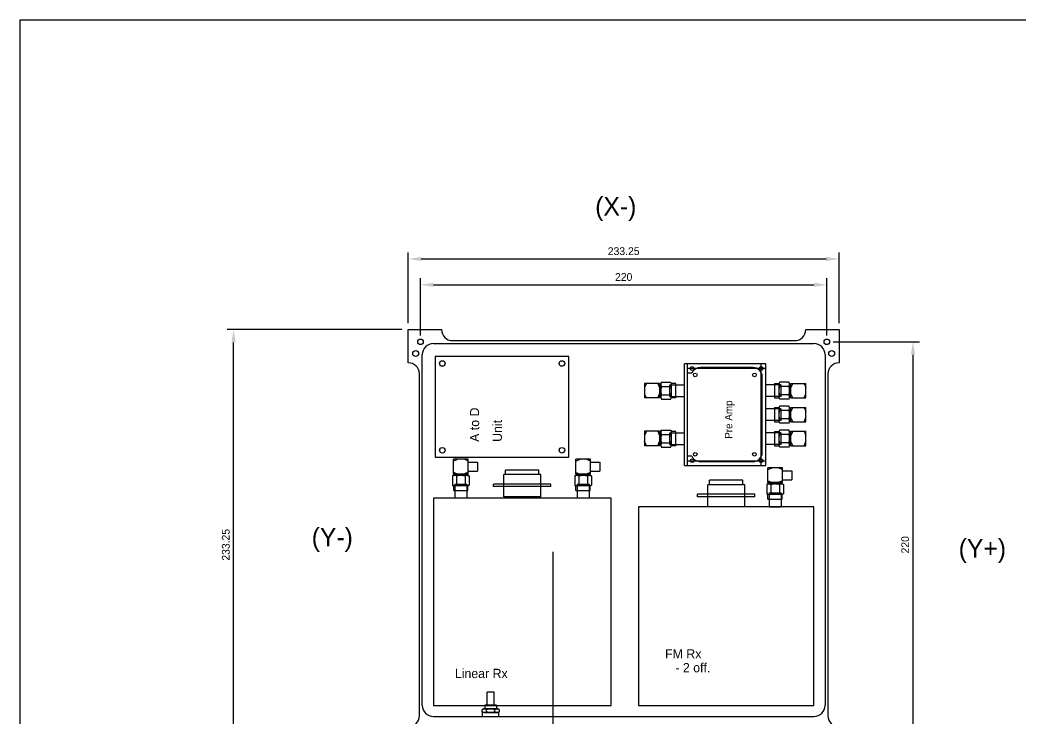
# Model space of a CAD drawing. Header units: millimetres. Extents: x 0 to 840, y 0 to 594.
# Drawn here: x 0 to 541, y 216 to 594 of the extents above; entities that cross this region are included whole.
import ezdxf

# ---------------------------------------------------------------- set-up
doc = ezdxf.new("R2010")
doc.units = ezdxf.units.MM
doc.header["$LTSCALE"] = 0.4
doc.header["$PDMODE"] = 3
doc.layers.add('AM_5', color=3, linetype='Continuous', lineweight=25)
for name, color, linetype in [('OUT', 1, 'Continuous'), ('S2', 7, 'Continuous'), ('SECT', 4, 'Continuous')]:
    doc.layers.add(name, color=color, linetype=linetype)
doc.dimstyles.new('A3DIM$0', dxfattribs={"dimscale": 1.4, "dimtxt": 3, "dimasz": 5, "dimexe": 2.5, "dimexo": 2.5, "dimgap": 1.5, "dimtad": 1, "dimtoh": 1, "dimdsep": 46, "dimtxsty": 'Standard', "dimcen": 2, "dimazin": 2, "dimtfac": 1, "dimtofl": 0, "dimtmove": 0, "dimatfit": 3, "dimfxl": 1, "dimarcsym": 0})

# ---------------------------------------------------------------- blocks, each defined once
blk = doc.blocks.new('*D5')
at = {"layer": 'AM_5', "color": 0, "lineweight": -2}
for p, q in [((206.76, 426.23), (112.15, 426.23)), ((115.65, 199.98), (115.65, 419.23)), ((206.76, 192.98), (112.15, 192.98))]:
    blk.add_line(p, q, dxfattribs=at)
at = {"layer": 'AM_5', "color": 0}
for points in [[(114.48, 419.23), (116.82, 419.23), (115.65, 426.23)], [(114.48, 199.98), (116.82, 199.98), (115.65, 192.98)]]:
    blk.add_solid(points, dxfattribs=at)
at = {"layer": 'Defpoints', "color": 0}
for p in [(115.65, 426.23), (210.26, 426.23), (210.26, 192.98)]:
    blk.add_point(p, dxfattribs=at)
at = {"layer": 'AM_5', "color": 0, "insert": (111.45, 309.6), "char_height": 4.2, "attachment_point": 5, "rotation": 90}
blk.add_mtext('233.25', dxfattribs=at)
blk = doc.blocks.new('*D6')
at = {"layer": 'AM_5', "color": 0, "lineweight": -2}
for p, q in [((210.26, 429.73), (210.26, 468)), ((443.51, 429.73), (443.51, 468)), ((217.26, 464.5), (436.51, 464.5))]:
    blk.add_line(p, q, dxfattribs=at)
at = {"layer": 'AM_5', "color": 0}
for points in [[(217.26, 465.67), (217.26, 463.33), (210.26, 464.5)], [(436.51, 465.67), (436.51, 463.33), (443.51, 464.5)]]:
    blk.add_solid(points, dxfattribs=at)
at = {"layer": 'Defpoints', "color": 0}
for p in [(443.51, 464.5), (210.26, 426.23), (443.51, 426.23)]:
    blk.add_point(p, dxfattribs=at)
at = {"layer": 'AM_5', "color": 0, "insert": (326.88, 468.7), "char_height": 4.2, "attachment_point": 5}
blk.add_mtext('233.25', dxfattribs=at)
blk = doc.blocks.new('*D10')
at = {"layer": 'AM_5', "color": 0, "lineweight": -2}
for p, q in [((216.88, 423.1), (216.88, 454)), ((223.88, 450.5), (429.88, 450.5)), ((436.88, 423.1), (436.88, 454))]:
    blk.add_line(p, q, dxfattribs=at)
at = {"layer": 'AM_5', "color": 0}
for points in [[(223.88, 451.67), (223.88, 449.33), (216.88, 450.5)], [(429.88, 451.67), (429.88, 449.33), (436.88, 450.5)]]:
    blk.add_solid(points, dxfattribs=at)
at = {"layer": 'Defpoints', "color": 0}
for p in [(436.88, 450.5), (216.88, 419.6), (436.88, 419.6)]:
    blk.add_point(p, dxfattribs=at)
at = {"layer": 'AM_5', "color": 0, "insert": (326.88, 454.7), "char_height": 4.2, "attachment_point": 5}
blk.add_mtext('220', dxfattribs=at)
blk = doc.blocks.new('*D11')
at = {"layer": 'AM_5', "color": 0, "lineweight": -2}
for p, q in [((440.38, 419.6), (487.04, 419.6)), ((483.54, 412.6), (483.54, 206.6)), ((440.38, 199.6), (487.04, 199.6))]:
    blk.add_line(p, q, dxfattribs=at)
at = {"layer": 'AM_5', "color": 0}
for points in [[(482.38, 412.6), (484.71, 412.6), (483.54, 419.6)], [(482.38, 206.6), (484.71, 206.6), (483.54, 199.6)]]:
    blk.add_solid(points, dxfattribs=at)
at = {"layer": 'Defpoints', "color": 0}
for p in [(436.88, 419.6), (436.88, 199.6), (483.54, 199.6)]:
    blk.add_point(p, dxfattribs=at)
at = {"layer": 'AM_5', "color": 0, "insert": (479.34, 309.6), "char_height": 4.2, "attachment_point": 5, "rotation": 90}
blk.add_mtext('220', dxfattribs=at)

msp = doc.modelspace()

# ---------------------------------------------------------------- linework, layer by layer
for p, q in [((210.256, 426.227), (228.256, 426.227)), ((210.256, 408.227), (210.256, 426.227)), ((425.506, 426.227), (443.506, 426.227)), ((443.506, 426.227), (443.506, 408.227)), ((223.856, 418.627), (429.906, 418.627)), ((234.256, 420.227), (419.506, 420.227)), ((217.856, 222.577), (217.856, 412.627)), ((435.906, 412.627), (435.906, 222.577)), ((210.256, 408.227), (210.256, 408.227)), ((443.506, 408.227), (443.506, 408.227)), ((216.256, 216.977), (216.256, 402.227)), ((437.506, 402.227), (437.506, 216.977)), ((351.806, 389.927), (351.806, 396.327)), ((351.806, 396.327), (359.806, 396.327)), ((355.206, 389.927), (355.206, 396.327)), ((411.906, 396.327), (403.906, 396.327)), ((408.506, 396.327), (408.506, 389.927)), ((411.906, 396.327), (411.906, 389.927)), ((351.806, 389.927), (359.806, 389.927)), ((411.906, 389.927), (403.906, 389.927)), ((411.906, 383.327), (403.906, 383.327)), ((408.506, 383.327), (408.506, 376.927)), ((411.906, 383.327), (411.906, 376.927)), ((411.906, 376.927), (403.906, 376.927)), ((351.806, 363.927), (351.806, 370.327)), ((351.806, 370.327), (359.806, 370.327)), ((355.206, 363.927), (355.206, 370.327)), ((411.906, 370.327), (403.906, 370.327)), ((408.506, 370.327), (408.506, 363.927)), ((411.906, 370.327), (411.906, 363.927)), ((351.806, 363.927), (359.806, 363.927)), ((411.906, 363.927), (403.906, 363.927)), ((235.508, 342.401), (241.908, 342.401)), ((235.508, 342.401), (235.508, 334.777)), ((241.908, 342.401), (241.908, 334.777)), ((301.724, 342.359), (308.124, 342.359)), ((301.724, 342.359), (301.724, 334.777)), ((308.124, 342.359), (308.124, 334.777)), ((235.508, 339.001), (241.908, 339.001)), ((301.724, 338.959), (308.124, 338.959)), ((405.706, 337.734), (412.106, 337.734)), ((405.706, 337.734), (405.706, 330.077)), ((412.106, 337.734), (412.106, 330.077)), ((405.706, 334.334), (412.106, 334.334)), ((405.706, 330.077), (412.106, 330.077)), ((288.756, 95.586), (288.756, 305.735)), ((256.753, 229.659), (252.953, 229.659)), ((252.953, 222.659), (252.953, 229.659)), ((256.753, 222.659), (256.753, 229.659)), ((258.028, 222.659), (251.678, 222.659)), ((251.678, 222.659), (251.678, 220.659)), ((258.028, 222.659), (258.028, 220.659)), ((250.289, 219.012), (250.289, 220.231)), ((259.253, 218.659), (250.453, 218.659)), ((250.453, 216.459), (250.453, 218.659)), ((251.43, 220.659), (258.805, 220.659)), ((251.43, 218.659), (258.805, 218.659)), ((252.571, 219.012), (252.571, 220.231)), ((257.135, 219.012), (257.135, 220.231)), ((259.253, 216.459), (259.253, 218.659)), ((259.417, 220.231), (259.417, 219.012)), ((223.856, 216.577), (429.906, 216.577))]:
    msp.add_line(p, q)
at = {"color": 7, "linetype": 'Continuous'}
for p, q in [((346.262, 397.08), (338.231, 397.08)), ((339.176, 397.08), (338.231, 394.764)), ((338.231, 397.08), (338.231, 389.175)), ((345.317, 397.08), (346.262, 394.764)), ((346.262, 397.08), (346.262, 389.175)), ((346.997, 396.446), (346.262, 396.446)), ((346.997, 397.08), (347.35, 397.691)), ((346.997, 397.08), (346.997, 389.175)), ((347.35, 397.691), (352.244, 397.691)), ((347.35, 395.409), (352.244, 395.409)), ((352.244, 397.691), (352.672, 397.08)), ((352.672, 397.08), (352.672, 389.175)), ((355.206, 397.004), (352.672, 397.004)), ((355.206, 389.251), (355.206, 397.004)), ((408.506, 397.004), (408.506, 389.251)), ((408.506, 397.004), (411.04, 397.004)), ((411.468, 397.691), (411.04, 397.08)), ((411.04, 389.175), (411.04, 397.08)), ((416.362, 397.691), (411.468, 397.691)), ((416.362, 395.409), (411.468, 395.409)), ((416.715, 397.08), (416.362, 397.691)), ((416.715, 389.175), (416.715, 397.08)), ((416.715, 396.446), (417.45, 396.446)), ((418.395, 397.08), (417.45, 394.764)), ((417.45, 389.175), (417.45, 397.08)), ((417.45, 397.08), (425.481, 397.08)), ((424.536, 397.08), (425.481, 394.764)), ((425.481, 389.175), (425.481, 397.08)), ((339.176, 389.175), (338.231, 391.49)), ((345.317, 389.175), (346.262, 391.49)), ((347.35, 390.845), (352.244, 390.845)), ((416.362, 390.845), (411.468, 390.845)), ((418.395, 389.175), (417.45, 391.49)), ((424.536, 389.175), (425.481, 391.49)), ((346.262, 389.175), (338.231, 389.175)), ((346.997, 389.808), (346.262, 389.808)), ((346.997, 389.175), (347.35, 388.563)), ((347.35, 388.563), (352.244, 388.563)), ((352.244, 388.563), (352.672, 389.175)), ((355.206, 389.251), (352.672, 389.251)), ((408.506, 389.251), (411.04, 389.251)), ((411.468, 388.563), (411.04, 389.175)), ((411.468, 384.691), (411.04, 384.08)), ((416.362, 388.563), (411.468, 388.563)), ((416.362, 384.691), (411.468, 384.691)), ((416.715, 389.175), (416.362, 388.563)), ((416.715, 384.08), (416.362, 384.691)), ((416.715, 389.808), (417.45, 389.808)), ((417.45, 389.175), (425.481, 389.175)), ((408.506, 384.004), (408.506, 376.251)), ((408.506, 384.004), (411.04, 384.004)), ((411.04, 376.175), (411.04, 384.08)), ((416.362, 382.409), (411.468, 382.409)), ((416.715, 376.175), (416.715, 384.08)), ((416.715, 383.446), (417.45, 383.446)), ((418.395, 384.08), (417.45, 381.764)), ((417.45, 376.175), (417.45, 384.08)), ((417.45, 384.08), (425.481, 384.08)), ((424.536, 384.08), (425.481, 381.764)), ((425.481, 376.175), (425.481, 384.08)), ((408.506, 376.251), (411.04, 376.251)), ((411.468, 375.563), (411.04, 376.175)), ((416.362, 377.845), (411.468, 377.845)), ((416.362, 375.563), (411.468, 375.563)), ((416.715, 376.175), (416.362, 375.563)), ((416.715, 376.808), (417.45, 376.808)), ((418.395, 376.175), (417.45, 378.49)), ((417.45, 376.175), (425.481, 376.175)), ((424.536, 376.175), (425.481, 378.49)), ((346.262, 371.08), (338.231, 371.08)), ((339.176, 371.08), (338.231, 368.764)), ((338.231, 371.08), (338.231, 363.175)), ((345.317, 371.08), (346.262, 368.764)), ((346.262, 371.08), (346.262, 363.175)), ((346.997, 370.446), (346.262, 370.446)), ((346.997, 371.08), (347.35, 371.691)), ((346.997, 371.08), (346.997, 363.175)), ((347.35, 371.691), (352.244, 371.691)), ((347.35, 369.409), (352.244, 369.409)), ((352.244, 371.691), (352.672, 371.08)), ((352.672, 371.08), (352.672, 363.175)), ((355.206, 371.004), (352.672, 371.004)), ((355.206, 363.251), (355.206, 371.004)), ((408.506, 371.004), (408.506, 363.251)), ((408.506, 371.004), (411.04, 371.004)), ((411.468, 371.691), (411.04, 371.08)), ((411.04, 363.175), (411.04, 371.08)), ((416.362, 371.691), (411.468, 371.691)), ((416.362, 369.409), (411.468, 369.409)), ((416.715, 371.08), (416.362, 371.691)), ((416.715, 363.175), (416.715, 371.08)), ((416.715, 370.446), (417.45, 370.446)), ((418.395, 371.08), (417.45, 368.764)), ((417.45, 363.175), (417.45, 371.08)), ((417.45, 371.08), (425.481, 371.08)), ((424.536, 371.08), (425.481, 368.764)), ((425.481, 363.175), (425.481, 371.08)), ((339.176, 363.175), (338.231, 365.49)), ((346.262, 363.175), (338.231, 363.175)), ((345.317, 363.175), (346.262, 365.49)), ((346.997, 363.808), (346.262, 363.808)), ((346.997, 363.175), (347.35, 362.563)), ((347.35, 364.845), (352.244, 364.845)), ((352.244, 362.563), (352.672, 363.175)), ((355.206, 363.251), (352.672, 363.251)), ((408.506, 363.251), (411.04, 363.251)), ((411.468, 362.563), (411.04, 363.175)), ((416.362, 364.845), (411.468, 364.845)), ((416.715, 363.175), (416.362, 362.563)), ((416.715, 363.808), (417.45, 363.808)), ((418.395, 363.175), (417.45, 365.49)), ((417.45, 363.175), (425.481, 363.175)), ((424.536, 363.175), (425.481, 365.49)), ((347.35, 362.563), (352.244, 362.563)), ((416.362, 362.563), (411.468, 362.563)), ((234.756, 347.945), (234.756, 355.977)), ((242.661, 355.977), (234.756, 355.977)), ((234.756, 355.032), (237.071, 355.977)), ((242.661, 355.032), (240.345, 355.977)), ((242.661, 347.945), (242.661, 355.977)), ((242.661, 354.419), (247.791, 354.419)), ((247.791, 354.419), (247.791, 349.503)), ((300.972, 347.903), (300.972, 355.934)), ((308.877, 355.934), (300.972, 355.934)), ((300.972, 354.989), (303.287, 355.934)), ((308.877, 354.989), (306.562, 355.934)), ((308.877, 347.903), (308.877, 355.934)), ((308.877, 354.376), (314.008, 354.376)), ((314.008, 354.376), (314.008, 349.461)), ((234.756, 347.21), (234.144, 346.857)), ((234.144, 346.857), (234.144, 341.963)), ((234.756, 348.89), (237.071, 347.945)), ((242.661, 347.945), (234.756, 347.945)), ((242.661, 347.21), (234.756, 347.21)), ((235.389, 347.21), (235.389, 347.945)), ((236.426, 346.857), (236.426, 341.963)), ((242.661, 348.89), (240.345, 347.945)), ((240.99, 346.857), (240.99, 341.963)), ((242.027, 347.21), (242.027, 347.945)), ((242.661, 349.503), (247.791, 349.503)), ((242.661, 347.21), (243.272, 346.857)), ((243.272, 346.857), (243.272, 341.963)), ((300.972, 347.168), (300.36, 346.815)), ((300.36, 346.815), (300.36, 341.921)), ((300.972, 348.848), (303.287, 347.903)), ((308.877, 347.903), (300.972, 347.903)), ((308.877, 347.168), (300.972, 347.168)), ((301.605, 347.168), (301.605, 347.903)), ((302.642, 346.815), (302.642, 341.921)), ((308.877, 348.848), (306.562, 347.903)), ((307.206, 346.815), (307.206, 341.921)), ((308.243, 347.168), (308.243, 347.903)), ((308.877, 349.461), (314.008, 349.461)), ((308.877, 347.168), (309.488, 346.815)), ((309.488, 346.815), (309.488, 341.921)), ((404.953, 343.278), (404.953, 351.31)), ((412.858, 351.31), (404.953, 351.31)), ((404.953, 350.365), (407.269, 351.31)), ((412.858, 350.365), (410.543, 351.31)), ((412.858, 343.278), (412.858, 351.31)), ((412.858, 349.752), (417.989, 349.752)), ((417.989, 349.752), (417.989, 344.836)), ((234.144, 341.963), (234.756, 341.535)), ((242.661, 341.535), (234.756, 341.535)), ((234.832, 339.001), (234.832, 341.535)), ((242.585, 339.001), (242.585, 341.535)), ((243.272, 341.963), (242.661, 341.535)), ((300.36, 341.921), (300.972, 341.493)), ((308.877, 341.493), (300.972, 341.493)), ((301.048, 338.959), (301.048, 341.493)), ((308.801, 338.959), (308.801, 341.493)), ((309.488, 341.921), (308.877, 341.493)), ((404.953, 342.544), (404.342, 342.19)), ((404.342, 342.19), (404.342, 337.296)), ((404.953, 344.223), (407.269, 343.278)), ((412.858, 343.278), (404.953, 343.278)), ((412.858, 342.544), (404.953, 342.544)), ((405.587, 342.544), (405.587, 343.278)), ((406.624, 342.19), (406.624, 337.296)), ((412.858, 344.223), (410.543, 343.278)), ((411.188, 342.19), (411.188, 337.296)), ((412.225, 342.544), (412.225, 343.278)), ((412.858, 344.836), (417.989, 344.836)), ((412.858, 342.544), (413.47, 342.19)), ((413.47, 342.19), (413.47, 337.296)), ((234.832, 339.001), (242.585, 339.001)), ((301.048, 338.959), (308.801, 338.959)), ((404.342, 337.296), (404.953, 336.868)), ((412.858, 336.868), (404.953, 336.868)), ((405.029, 334.334), (405.029, 336.868)), ((412.782, 334.334), (412.782, 336.868)), ((413.47, 337.296), (412.858, 336.868)), ((405.029, 334.334), (412.782, 334.334)), ((250.289, 220.231), (250.9, 220.659)), ((250.9, 218.659), (250.289, 219.012)), ((258.805, 220.659), (250.9, 220.659)), ((258.805, 218.659), (250.9, 218.659)), ((259.417, 220.231), (258.805, 220.659)), ((258.805, 218.659), (259.417, 219.012))]:
    msp.add_line(p, q, dxfattribs=at)
msp.add_lwpolyline([(0, 0), (0, 594), (840, 594), (840, 0), (0, 0)], close=True)
for centre, radius in [((216.881, 419.602), 1.5), ((436.881, 419.602), 1.5), ((214.256, 413.227), 1.6), ((439.506, 413.227), 1.6)]:
    msp.add_circle(centre, radius)
for centre, start, end in [((234.256, 426.227), 180, 270), ((419.506, 426.227), 270, 0), ((223.856, 412.627), 90, 180), ((429.906, 412.627), 0, 90), ((210.256, 402.227), 0, 90), ((443.506, 402.227), 90, 180), ((223.856, 222.577), 180, 270), ((429.906, 222.577), 270, 0), ((210.256, 216.977), 270, 0), ((443.506, 216.977), 180, 270)]:
    msp.add_arc(centre, 6, start, end)
for points in [[(346.999, 396.623), (346.997, 396.599), (346.997, 396.575), (346.997, 396.55)], [(416.715, 396.55), (416.715, 396.575), (416.714, 396.599), (416.713, 396.623)], [(346.997, 389.704), (346.997, 389.68), (346.997, 389.655), (346.999, 389.631)], [(416.713, 389.631), (416.714, 389.655), (416.715, 389.68), (416.715, 389.704)], [(416.715, 383.55), (416.715, 383.575), (416.714, 383.599), (416.713, 383.623)], [(416.713, 376.631), (416.714, 376.655), (416.715, 376.68), (416.715, 376.704)], [(346.999, 370.623), (346.997, 370.599), (346.997, 370.575), (346.997, 370.55)], [(416.715, 370.55), (416.715, 370.575), (416.714, 370.599), (416.713, 370.623)], [(346.997, 363.704), (346.997, 363.68), (346.997, 363.655), (346.999, 363.631)], [(416.713, 363.631), (416.714, 363.655), (416.715, 363.68), (416.715, 363.704)], [(235.285, 347.21), (235.261, 347.21), (235.236, 347.21), (235.212, 347.209)], [(242.205, 347.209), (242.18, 347.21), (242.156, 347.21), (242.131, 347.21)], [(301.501, 347.168), (301.477, 347.168), (301.453, 347.168), (301.428, 347.166)], [(308.421, 347.166), (308.396, 347.168), (308.372, 347.168), (308.347, 347.168)], [(405.483, 342.544), (405.459, 342.544), (405.434, 342.543), (405.41, 342.542)], [(412.402, 342.542), (412.378, 342.543), (412.353, 342.544), (412.329, 342.544)], [(251.43, 218.659), (251.406, 218.659), (251.381, 218.66), (251.357, 218.661)], [(258.349, 218.661), (258.325, 218.66), (258.3, 218.659), (258.276, 218.659)]]:
    msp.add_open_spline(points, degree=3, dxfattribs=at)
for points, knots in [([(346.997, 396.55), (346.997, 396.475), (347.007, 396.324), (347.051, 396.098), (347.124, 395.871), (347.223, 395.64), (347.305, 395.487), (347.35, 395.409)], [0, 0, 0, 0, 0.2244326, 0.4527159, 0.689063, 0.9386179, 1.2079223, 1.2079223, 1.2079223, 1.2079223]), ([(347.35, 395.409), (347.304, 395.251), (347.222, 394.942), (347.122, 394.479), (347.051, 394.026), (347.007, 393.576), (346.997, 393.277), (346.997, 393.127)], [0, 0, 0, 0, 0.4923367, 0.9617801, 1.4182325, 1.8685485, 2.316624, 2.316624, 2.316624, 2.316624]), ([(347.053, 396.993), (347.035, 396.921), (347.011, 396.798), (347.001, 396.674), (346.999, 396.623)], [0, 0, 0, 0, 0.2226833, 0.37386135, 0.37386135, 0.37386135, 0.37386135]), ([(347.35, 397.691), (347.305, 397.613), (347.223, 397.461), (347.124, 397.229), (347.074, 397.073), (347.054, 396.995), (347.053, 396.993)], [0, 0, 0, 0, 0.26929584, 0.51891185, 0.75526772, 0.76085427, 0.76085427, 0.76085427, 0.76085427]), ([(352.244, 397.691), (352.299, 397.613), (352.398, 397.46), (352.52, 397.227), (352.607, 397), (352.66, 396.775), (352.672, 396.624), (352.672, 396.55)], [0, 0, 0, 0, 0.2861765, 0.5455921, 0.7862379, 1.0148543, 1.237502, 1.237502, 1.237502, 1.237502]), ([(352.672, 396.55), (352.672, 396.476), (352.66, 396.325), (352.607, 396.1), (352.52, 395.873), (352.398, 395.64), (352.299, 395.487), (352.244, 395.409)], [0, 0, 0, 0, 0.2226892, 0.4513248, 0.6919554, 0.951303, 1.237502, 1.237502, 1.237502, 1.237502]), ([(352.244, 395.409), (352.3, 395.25), (352.401, 394.938), (352.521, 394.473), (352.608, 394.02), (352.661, 393.573), (352.672, 393.275), (352.672, 393.127)], [0, 0, 0, 0, 0.5058749, 0.9820085, 1.4400216, 1.8883718, 2.332646, 2.332646, 2.332646, 2.332646]), ([(411.04, 396.55), (411.04, 396.624), (411.052, 396.775), (411.105, 397), (411.192, 397.227), (411.314, 397.46), (411.413, 397.613), (411.468, 397.691)], [0, 0, 0, 0, 0.2226892, 0.4513248, 0.6919554, 0.951303, 1.237502, 1.237502, 1.237502, 1.237502]), ([(411.468, 395.409), (411.413, 395.487), (411.314, 395.64), (411.192, 395.873), (411.105, 396.1), (411.052, 396.325), (411.04, 396.476), (411.04, 396.55)], [0, 0, 0, 0, 0.2861765, 0.5455921, 0.7862379, 1.0148543, 1.237502, 1.237502, 1.237502, 1.237502]), ([(411.04, 393.127), (411.04, 393.275), (411.051, 393.573), (411.104, 394.021), (411.191, 394.473), (411.311, 394.938), (411.412, 395.25), (411.468, 395.409)], [0, 0, 0, 0, 0.4443566, 0.8927422, 1.3507227, 1.8267305, 2.332646, 2.332646, 2.332646, 2.332646]), ([(416.658, 396.993), (416.658, 396.995), (416.638, 397.073), (416.588, 397.229), (416.488, 397.461), (416.407, 397.613), (416.362, 397.691)], [0, 0, 0, 0, 0.00564927, 0.24199634, 0.49155126, 0.76085568, 0.76085568, 0.76085568, 0.76085568]), ([(416.362, 395.409), (416.407, 395.487), (416.488, 395.64), (416.588, 395.871), (416.661, 396.098), (416.705, 396.324), (416.715, 396.475), (416.715, 396.55)], [0, 0, 0, 0, 0.2692958, 0.5189118, 0.7552677, 0.9835281, 1.2079223, 1.2079223, 1.2079223, 1.2079223]), ([(416.715, 393.127), (416.715, 393.277), (416.705, 393.576), (416.661, 394.026), (416.589, 394.479), (416.49, 394.942), (416.407, 395.251), (416.362, 395.409)], [0, 0, 0, 0, 0.4481518, 0.8985114, 1.3549441, 1.8242713, 2.3166239, 2.3166239, 2.3166239, 2.3166239]), ([(416.713, 396.623), (416.711, 396.674), (416.7, 396.798), (416.677, 396.921), (416.658, 396.993)], [0, 0, 0, 0, 0.15121652, 0.37386013, 0.37386013, 0.37386013, 0.37386013]), ([(346.997, 393.127), (346.997, 392.978), (347.007, 392.678), (347.051, 392.228), (347.122, 391.775), (347.222, 391.313), (347.304, 391.003), (347.35, 390.845)], [0, 0, 0, 0, 0.4481518, 0.8985114, 1.3549441, 1.8242713, 2.3166239, 2.3166239, 2.3166239, 2.3166239]), ([(347.35, 390.845), (347.305, 390.767), (347.223, 390.615), (347.124, 390.383), (347.051, 390.156), (347.007, 389.93), (346.997, 389.779), (346.997, 389.704)], [0, 0, 0, 0, 0.2692958, 0.5189118, 0.7552677, 0.9835281, 1.2079223, 1.2079223, 1.2079223, 1.2079223]), ([(352.672, 393.127), (352.672, 392.979), (352.661, 392.681), (352.608, 392.234), (352.521, 391.781), (352.401, 391.316), (352.3, 391.004), (352.244, 390.845)], [0, 0, 0, 0, 0.4443566, 0.8927422, 1.3507227, 1.8267305, 2.332646, 2.332646, 2.332646, 2.332646]), ([(352.244, 390.845), (352.299, 390.767), (352.398, 390.614), (352.52, 390.382), (352.607, 390.154), (352.66, 389.929), (352.672, 389.778), (352.672, 389.704)], [0, 0, 0, 0, 0.2861765, 0.5455921, 0.7862379, 1.0148543, 1.237502, 1.237502, 1.237502, 1.237502]), ([(411.468, 390.845), (411.412, 391.004), (411.311, 391.316), (411.191, 391.781), (411.104, 392.234), (411.051, 392.681), (411.04, 392.979), (411.04, 393.127)], [0, 0, 0, 0, 0.5058749, 0.9820085, 1.4400216, 1.8883718, 2.332646, 2.332646, 2.332646, 2.332646]), ([(411.04, 389.704), (411.04, 389.778), (411.052, 389.929), (411.105, 390.154), (411.192, 390.382), (411.314, 390.614), (411.413, 390.767), (411.468, 390.845)], [0, 0, 0, 0, 0.2226892, 0.4513248, 0.6919554, 0.951303, 1.237502, 1.237502, 1.237502, 1.237502]), ([(416.362, 390.845), (416.407, 391.003), (416.49, 391.313), (416.589, 391.775), (416.661, 392.228), (416.705, 392.678), (416.715, 392.978), (416.715, 393.127)], [0, 0, 0, 0, 0.4923367, 0.9617801, 1.4182325, 1.8685485, 2.316624, 2.316624, 2.316624, 2.316624]), ([(416.715, 389.704), (416.715, 389.779), (416.705, 389.93), (416.661, 390.156), (416.588, 390.383), (416.488, 390.615), (416.407, 390.767), (416.362, 390.845)], [0, 0, 0, 0, 0.2244326, 0.4527159, 0.689063, 0.9386179, 1.2079223, 1.2079223, 1.2079223, 1.2079223]), ([(346.999, 389.631), (347.001, 389.581), (347.011, 389.456), (347.035, 389.334), (347.053, 389.262)], [0, 0, 0, 0, 0.15121652, 0.37386013, 0.37386013, 0.37386013, 0.37386013]), ([(347.053, 389.262), (347.054, 389.26), (347.074, 389.182), (347.124, 389.025), (347.223, 388.794), (347.305, 388.641), (347.35, 388.563)], [0, 0, 0, 0, 0.00564927, 0.24199634, 0.49155126, 0.76085568, 0.76085568, 0.76085568, 0.76085568]), ([(352.672, 389.704), (352.672, 389.63), (352.66, 389.479), (352.607, 389.254), (352.52, 389.027), (352.398, 388.794), (352.299, 388.641), (352.244, 388.563)], [0, 0, 0, 0, 0.2226892, 0.4513248, 0.6919554, 0.951303, 1.237502, 1.237502, 1.237502, 1.237502]), ([(411.468, 388.563), (411.413, 388.641), (411.314, 388.794), (411.192, 389.027), (411.105, 389.254), (411.052, 389.479), (411.04, 389.63), (411.04, 389.704)], [0, 0, 0, 0, 0.2861765, 0.5455921, 0.7862379, 1.0148543, 1.237502, 1.237502, 1.237502, 1.237502]), ([(411.04, 383.55), (411.04, 383.624), (411.052, 383.775), (411.105, 384), (411.192, 384.227), (411.314, 384.46), (411.413, 384.613), (411.468, 384.691)], [0, 0, 0, 0, 0.2226892, 0.4513248, 0.6919554, 0.951303, 1.237502, 1.237502, 1.237502, 1.237502]), ([(416.362, 388.563), (416.407, 388.641), (416.488, 388.794), (416.588, 389.025), (416.638, 389.182), (416.658, 389.26), (416.658, 389.262)], [0, 0, 0, 0, 0.26929584, 0.51891185, 0.75526772, 0.76085427, 0.76085427, 0.76085427, 0.76085427]), ([(416.658, 383.993), (416.658, 383.995), (416.638, 384.073), (416.588, 384.229), (416.488, 384.461), (416.407, 384.613), (416.362, 384.691)], [0, 0, 0, 0, 0.00564927, 0.24199634, 0.49155126, 0.76085568, 0.76085568, 0.76085568, 0.76085568]), ([(416.658, 389.262), (416.677, 389.334), (416.7, 389.456), (416.711, 389.581), (416.713, 389.631)], [0, 0, 0, 0, 0.2226833, 0.37386135, 0.37386135, 0.37386135, 0.37386135]), ([(411.468, 382.409), (411.413, 382.487), (411.314, 382.64), (411.192, 382.873), (411.105, 383.1), (411.052, 383.325), (411.04, 383.476), (411.04, 383.55)], [0, 0, 0, 0, 0.2861765, 0.5455921, 0.7862379, 1.0148543, 1.237502, 1.237502, 1.237502, 1.237502]), ([(411.04, 380.127), (411.04, 380.275), (411.051, 380.573), (411.104, 381.021), (411.191, 381.473), (411.311, 381.938), (411.412, 382.25), (411.468, 382.409)], [0, 0, 0, 0, 0.4443566, 0.8927422, 1.3507227, 1.8267305, 2.332646, 2.332646, 2.332646, 2.332646]), ([(411.468, 377.845), (411.412, 378.004), (411.311, 378.316), (411.191, 378.781), (411.104, 379.234), (411.051, 379.681), (411.04, 379.979), (411.04, 380.127)], [0, 0, 0, 0, 0.5058749, 0.9820085, 1.4400216, 1.8883718, 2.332646, 2.332646, 2.332646, 2.332646]), ([(416.362, 382.409), (416.407, 382.487), (416.488, 382.64), (416.588, 382.871), (416.661, 383.098), (416.705, 383.324), (416.715, 383.475), (416.715, 383.55)], [0, 0, 0, 0, 0.2692958, 0.5189118, 0.7552677, 0.9835281, 1.2079223, 1.2079223, 1.2079223, 1.2079223]), ([(416.715, 380.127), (416.715, 380.277), (416.705, 380.576), (416.661, 381.026), (416.589, 381.479), (416.49, 381.942), (416.407, 382.251), (416.362, 382.409)], [0, 0, 0, 0, 0.4481518, 0.8985114, 1.3549441, 1.8242713, 2.3166239, 2.3166239, 2.3166239, 2.3166239]), ([(416.362, 377.845), (416.407, 378.003), (416.49, 378.313), (416.589, 378.775), (416.661, 379.228), (416.705, 379.678), (416.715, 379.978), (416.715, 380.127)], [0, 0, 0, 0, 0.4923367, 0.9617801, 1.4182325, 1.8685485, 2.316624, 2.316624, 2.316624, 2.316624]), ([(416.713, 383.623), (416.711, 383.674), (416.7, 383.798), (416.677, 383.921), (416.658, 383.993)], [0, 0, 0, 0, 0.15121652, 0.37386013, 0.37386013, 0.37386013, 0.37386013]), ([(411.04, 376.704), (411.04, 376.778), (411.052, 376.929), (411.105, 377.154), (411.192, 377.382), (411.314, 377.614), (411.413, 377.767), (411.468, 377.845)], [0, 0, 0, 0, 0.2226892, 0.4513248, 0.6919554, 0.951303, 1.237502, 1.237502, 1.237502, 1.237502]), ([(411.468, 375.563), (411.413, 375.641), (411.314, 375.794), (411.192, 376.027), (411.105, 376.254), (411.052, 376.479), (411.04, 376.63), (411.04, 376.704)], [0, 0, 0, 0, 0.2861765, 0.5455921, 0.7862379, 1.0148543, 1.237502, 1.237502, 1.237502, 1.237502]), ([(416.715, 376.704), (416.715, 376.779), (416.705, 376.93), (416.661, 377.156), (416.588, 377.383), (416.488, 377.615), (416.407, 377.767), (416.362, 377.845)], [0, 0, 0, 0, 0.2244326, 0.4527159, 0.689063, 0.9386179, 1.2079223, 1.2079223, 1.2079223, 1.2079223]), ([(416.362, 375.563), (416.407, 375.641), (416.488, 375.794), (416.588, 376.025), (416.638, 376.182), (416.658, 376.26), (416.658, 376.262)], [0, 0, 0, 0, 0.26929584, 0.51891185, 0.75526772, 0.76085427, 0.76085427, 0.76085427, 0.76085427]), ([(416.658, 376.262), (416.677, 376.334), (416.7, 376.456), (416.711, 376.581), (416.713, 376.631)], [0, 0, 0, 0, 0.2226833, 0.37386135, 0.37386135, 0.37386135, 0.37386135]), ([(346.997, 370.55), (346.997, 370.475), (347.007, 370.324), (347.051, 370.098), (347.124, 369.871), (347.223, 369.64), (347.305, 369.487), (347.35, 369.409)], [0, 0, 0, 0, 0.2244326, 0.4527159, 0.689063, 0.9386179, 1.2079223, 1.2079223, 1.2079223, 1.2079223]), ([(347.35, 369.409), (347.304, 369.251), (347.222, 368.942), (347.122, 368.479), (347.051, 368.026), (347.007, 367.576), (346.997, 367.277), (346.997, 367.127)], [0, 0, 0, 0, 0.4923367, 0.9617801, 1.4182325, 1.8685485, 2.316624, 2.316624, 2.316624, 2.316624]), ([(347.053, 370.993), (347.035, 370.921), (347.011, 370.798), (347.001, 370.674), (346.999, 370.623)], [0, 0, 0, 0, 0.2226833, 0.37386135, 0.37386135, 0.37386135, 0.37386135]), ([(347.35, 371.691), (347.305, 371.613), (347.223, 371.461), (347.124, 371.229), (347.074, 371.073), (347.054, 370.995), (347.053, 370.993)], [0, 0, 0, 0, 0.26929584, 0.51891185, 0.75526772, 0.76085427, 0.76085427, 0.76085427, 0.76085427]), ([(352.244, 371.691), (352.299, 371.613), (352.398, 371.46), (352.52, 371.227), (352.607, 371), (352.66, 370.775), (352.672, 370.624), (352.672, 370.55)], [0, 0, 0, 0, 0.2861765, 0.5455921, 0.7862379, 1.0148543, 1.237502, 1.237502, 1.237502, 1.237502]), ([(352.672, 370.55), (352.672, 370.476), (352.66, 370.325), (352.607, 370.1), (352.52, 369.873), (352.398, 369.64), (352.299, 369.487), (352.244, 369.409)], [0, 0, 0, 0, 0.2226892, 0.4513248, 0.6919554, 0.951303, 1.237502, 1.237502, 1.237502, 1.237502]), ([(352.244, 369.409), (352.3, 369.25), (352.401, 368.938), (352.521, 368.473), (352.608, 368.02), (352.661, 367.573), (352.672, 367.275), (352.672, 367.127)], [0, 0, 0, 0, 0.5058749, 0.9820085, 1.4400216, 1.8883718, 2.332646, 2.332646, 2.332646, 2.332646]), ([(411.04, 370.55), (411.04, 370.624), (411.052, 370.775), (411.105, 371), (411.192, 371.227), (411.314, 371.46), (411.413, 371.613), (411.468, 371.691)], [0, 0, 0, 0, 0.2226892, 0.4513248, 0.6919554, 0.951303, 1.237502, 1.237502, 1.237502, 1.237502]), ([(411.468, 369.409), (411.413, 369.487), (411.314, 369.64), (411.192, 369.873), (411.105, 370.1), (411.052, 370.325), (411.04, 370.476), (411.04, 370.55)], [0, 0, 0, 0, 0.2861765, 0.5455921, 0.7862379, 1.0148543, 1.237502, 1.237502, 1.237502, 1.237502]), ([(411.04, 367.127), (411.04, 367.275), (411.051, 367.573), (411.104, 368.021), (411.191, 368.473), (411.311, 368.938), (411.412, 369.25), (411.468, 369.409)], [0, 0, 0, 0, 0.4443566, 0.8927422, 1.3507227, 1.8267305, 2.332646, 2.332646, 2.332646, 2.332646]), ([(416.658, 370.993), (416.658, 370.995), (416.638, 371.073), (416.588, 371.229), (416.488, 371.461), (416.407, 371.613), (416.362, 371.691)], [0, 0, 0, 0, 0.00564927, 0.24199634, 0.49155126, 0.76085568, 0.76085568, 0.76085568, 0.76085568]), ([(416.362, 369.409), (416.407, 369.487), (416.488, 369.64), (416.588, 369.871), (416.661, 370.098), (416.705, 370.324), (416.715, 370.475), (416.715, 370.55)], [0, 0, 0, 0, 0.2692958, 0.5189118, 0.7552677, 0.9835281, 1.2079223, 1.2079223, 1.2079223, 1.2079223]), ([(416.715, 367.127), (416.715, 367.277), (416.705, 367.576), (416.661, 368.026), (416.589, 368.479), (416.49, 368.942), (416.407, 369.251), (416.362, 369.409)], [0, 0, 0, 0, 0.4481518, 0.8985114, 1.3549441, 1.8242713, 2.3166239, 2.3166239, 2.3166239, 2.3166239]), ([(416.713, 370.623), (416.711, 370.674), (416.7, 370.798), (416.677, 370.921), (416.658, 370.993)], [0, 0, 0, 0, 0.15121652, 0.37386013, 0.37386013, 0.37386013, 0.37386013]), ([(346.997, 367.127), (346.997, 366.978), (347.007, 366.678), (347.051, 366.228), (347.122, 365.775), (347.222, 365.313), (347.304, 365.003), (347.35, 364.845)], [0, 0, 0, 0, 0.4481518, 0.8985114, 1.3549441, 1.8242713, 2.3166239, 2.3166239, 2.3166239, 2.3166239]), ([(347.35, 364.845), (347.305, 364.767), (347.223, 364.615), (347.124, 364.383), (347.051, 364.156), (347.007, 363.93), (346.997, 363.779), (346.997, 363.704)], [0, 0, 0, 0, 0.2692958, 0.5189118, 0.7552677, 0.9835281, 1.2079223, 1.2079223, 1.2079223, 1.2079223]), ([(346.999, 363.631), (347.001, 363.581), (347.011, 363.456), (347.035, 363.334), (347.053, 363.262)], [0, 0, 0, 0, 0.15121652, 0.37386013, 0.37386013, 0.37386013, 0.37386013]), ([(347.053, 363.262), (347.054, 363.26), (347.074, 363.182), (347.124, 363.025), (347.223, 362.794), (347.305, 362.641), (347.35, 362.563)], [0, 0, 0, 0, 0.00564927, 0.24199634, 0.49155126, 0.76085568, 0.76085568, 0.76085568, 0.76085568]), ([(352.672, 367.127), (352.672, 366.979), (352.661, 366.681), (352.608, 366.234), (352.521, 365.781), (352.401, 365.316), (352.3, 365.004), (352.244, 364.845)], [0, 0, 0, 0, 0.4443566, 0.8927422, 1.3507227, 1.8267305, 2.332646, 2.332646, 2.332646, 2.332646]), ([(352.244, 364.845), (352.299, 364.767), (352.398, 364.614), (352.52, 364.382), (352.607, 364.154), (352.66, 363.929), (352.672, 363.778), (352.672, 363.704)], [0, 0, 0, 0, 0.2861765, 0.5455921, 0.7862379, 1.0148543, 1.237502, 1.237502, 1.237502, 1.237502]), ([(352.672, 363.704), (352.672, 363.63), (352.66, 363.479), (352.607, 363.254), (352.52, 363.027), (352.398, 362.794), (352.299, 362.641), (352.244, 362.563)], [0, 0, 0, 0, 0.2226892, 0.4513248, 0.6919554, 0.951303, 1.237502, 1.237502, 1.237502, 1.237502]), ([(411.468, 364.845), (411.412, 365.004), (411.311, 365.316), (411.191, 365.781), (411.104, 366.234), (411.051, 366.681), (411.04, 366.979), (411.04, 367.127)], [0, 0, 0, 0, 0.5058749, 0.9820085, 1.4400216, 1.8883718, 2.332646, 2.332646, 2.332646, 2.332646]), ([(411.04, 363.704), (411.04, 363.778), (411.052, 363.929), (411.105, 364.154), (411.192, 364.382), (411.314, 364.614), (411.413, 364.767), (411.468, 364.845)], [0, 0, 0, 0, 0.2226892, 0.4513248, 0.6919554, 0.951303, 1.237502, 1.237502, 1.237502, 1.237502]), ([(411.468, 362.563), (411.413, 362.641), (411.314, 362.794), (411.192, 363.027), (411.105, 363.254), (411.052, 363.479), (411.04, 363.63), (411.04, 363.704)], [0, 0, 0, 0, 0.2861765, 0.5455921, 0.7862379, 1.0148543, 1.237502, 1.237502, 1.237502, 1.237502]), ([(416.362, 364.845), (416.407, 365.003), (416.49, 365.313), (416.589, 365.775), (416.661, 366.228), (416.705, 366.678), (416.715, 366.978), (416.715, 367.127)], [0, 0, 0, 0, 0.4923367, 0.9617801, 1.4182325, 1.8685485, 2.316624, 2.316624, 2.316624, 2.316624]), ([(416.715, 363.704), (416.715, 363.779), (416.705, 363.93), (416.661, 364.156), (416.588, 364.383), (416.488, 364.615), (416.407, 364.767), (416.362, 364.845)], [0, 0, 0, 0, 0.2244326, 0.4527159, 0.689063, 0.9386179, 1.2079223, 1.2079223, 1.2079223, 1.2079223]), ([(416.362, 362.563), (416.407, 362.641), (416.488, 362.794), (416.588, 363.025), (416.638, 363.182), (416.658, 363.26), (416.658, 363.262)], [0, 0, 0, 0, 0.26929584, 0.51891185, 0.75526772, 0.76085427, 0.76085427, 0.76085427, 0.76085427]), ([(416.658, 363.262), (416.677, 363.334), (416.7, 363.456), (416.711, 363.581), (416.713, 363.631)], [0, 0, 0, 0, 0.2226833, 0.37386135, 0.37386135, 0.37386135, 0.37386135]), ([(234.843, 347.154), (234.841, 347.153), (234.763, 347.134), (234.606, 347.084), (234.375, 346.984), (234.222, 346.902), (234.144, 346.857)], [0, 0, 0, 0, 0.00564927, 0.24199634, 0.49155126, 0.76085568, 0.76085568, 0.76085568, 0.76085568]), ([(235.212, 347.209), (235.162, 347.207), (235.037, 347.196), (234.915, 347.172), (234.843, 347.154)], [0, 0, 0, 0, 0.15121652, 0.37386013, 0.37386013, 0.37386013, 0.37386013]), ([(236.426, 346.857), (236.349, 346.902), (236.196, 346.984), (235.964, 347.084), (235.737, 347.156), (235.511, 347.2), (235.36, 347.21), (235.285, 347.21)], [0, 0, 0, 0, 0.2692958, 0.5189118, 0.7552677, 0.9835281, 1.2079223, 1.2079223, 1.2079223, 1.2079223]), ([(238.708, 347.21), (238.559, 347.21), (238.259, 347.201), (237.81, 347.157), (237.356, 347.085), (236.894, 346.986), (236.584, 346.903), (236.426, 346.857)], [0, 0, 0, 0, 0.4481518, 0.8985114, 1.3549441, 1.8242713, 2.3166239, 2.3166239, 2.3166239, 2.3166239]), ([(240.99, 346.857), (240.833, 346.903), (240.523, 346.986), (240.06, 347.085), (239.607, 347.157), (239.157, 347.201), (238.858, 347.21), (238.708, 347.21)], [0, 0, 0, 0, 0.4923367, 0.9617801, 1.4182325, 1.8685485, 2.316624, 2.316624, 2.316624, 2.316624]), ([(242.131, 347.21), (242.056, 347.21), (241.905, 347.2), (241.679, 347.156), (241.452, 347.084), (241.221, 346.984), (241.068, 346.902), (240.99, 346.857)], [0, 0, 0, 0, 0.2244326, 0.4527159, 0.689063, 0.9386179, 1.2079223, 1.2079223, 1.2079223, 1.2079223]), ([(242.574, 347.154), (242.502, 347.172), (242.379, 347.196), (242.255, 347.207), (242.205, 347.209)], [0, 0, 0, 0, 0.2226833, 0.37386135, 0.37386135, 0.37386135, 0.37386135]), ([(243.272, 346.857), (243.194, 346.902), (243.042, 346.984), (242.81, 347.084), (242.654, 347.134), (242.576, 347.153), (242.574, 347.154)], [0, 0, 0, 0, 0.26929584, 0.51891185, 0.75526772, 0.76085427, 0.76085427, 0.76085427, 0.76085427]), ([(301.059, 347.112), (301.057, 347.111), (300.979, 347.091), (300.822, 347.041), (300.591, 346.942), (300.438, 346.86), (300.36, 346.815)], [0, 0, 0, 0, 0.00564927, 0.24199634, 0.49155126, 0.76085568, 0.76085568, 0.76085568, 0.76085568]), ([(301.428, 347.166), (301.378, 347.164), (301.253, 347.154), (301.131, 347.13), (301.059, 347.112)], [0, 0, 0, 0, 0.15121652, 0.37386013, 0.37386013, 0.37386013, 0.37386013]), ([(302.642, 346.815), (302.565, 346.86), (302.412, 346.942), (302.181, 347.041), (301.953, 347.114), (301.727, 347.158), (301.576, 347.168), (301.501, 347.168)], [0, 0, 0, 0, 0.2692958, 0.5189118, 0.7552677, 0.9835281, 1.2079223, 1.2079223, 1.2079223, 1.2079223]), ([(304.924, 347.168), (304.775, 347.168), (304.475, 347.158), (304.026, 347.114), (303.572, 347.043), (303.11, 346.943), (302.8, 346.861), (302.642, 346.815)], [0, 0, 0, 0, 0.4481518, 0.8985114, 1.3549441, 1.8242713, 2.3166239, 2.3166239, 2.3166239, 2.3166239]), ([(307.206, 346.815), (307.049, 346.861), (306.739, 346.943), (306.276, 347.043), (305.823, 347.114), (305.373, 347.158), (305.074, 347.168), (304.924, 347.168)], [0, 0, 0, 0, 0.4923367, 0.9617801, 1.4182325, 1.8685485, 2.316624, 2.316624, 2.316624, 2.316624]), ([(308.347, 347.168), (308.273, 347.168), (308.121, 347.158), (307.896, 347.114), (307.668, 347.041), (307.437, 346.942), (307.284, 346.86), (307.206, 346.815)], [0, 0, 0, 0, 0.2244326, 0.4527159, 0.689063, 0.9386179, 1.2079223, 1.2079223, 1.2079223, 1.2079223]), ([(308.79, 347.112), (308.718, 347.13), (308.595, 347.154), (308.471, 347.164), (308.421, 347.166)], [0, 0, 0, 0, 0.2226833, 0.37386135, 0.37386135, 0.37386135, 0.37386135]), ([(309.488, 346.815), (309.411, 346.86), (309.258, 346.942), (309.026, 347.041), (308.87, 347.091), (308.792, 347.111), (308.79, 347.112)], [0, 0, 0, 0, 0.26929584, 0.51891185, 0.75526772, 0.76085427, 0.76085427, 0.76085427, 0.76085427]), ([(235.285, 341.535), (235.211, 341.535), (235.06, 341.547), (234.835, 341.6), (234.608, 341.688), (234.375, 341.809), (234.222, 341.908), (234.144, 341.963)], [0, 0, 0, 0, 0.2226892, 0.4513248, 0.6919554, 0.951303, 1.237502, 1.237502, 1.237502, 1.237502]), ([(236.426, 341.963), (236.348, 341.908), (236.195, 341.809), (235.963, 341.688), (235.735, 341.6), (235.51, 341.547), (235.36, 341.535), (235.285, 341.535)], [0, 0, 0, 0, 0.2861765, 0.5455921, 0.7862379, 1.0148543, 1.237502, 1.237502, 1.237502, 1.237502]), ([(238.708, 341.535), (238.56, 341.535), (238.262, 341.547), (237.815, 341.599), (237.362, 341.686), (236.897, 341.807), (236.585, 341.907), (236.426, 341.963)], [0, 0, 0, 0, 0.4443566, 0.8927422, 1.3507227, 1.8267305, 2.332646, 2.332646, 2.332646, 2.332646]), ([(240.99, 341.963), (240.831, 341.907), (240.519, 341.807), (240.055, 341.686), (239.602, 341.599), (239.154, 341.547), (238.856, 341.535), (238.708, 341.535)], [0, 0, 0, 0, 0.5058749, 0.9820085, 1.4400216, 1.8883718, 2.332646, 2.332646, 2.332646, 2.332646]), ([(242.131, 341.535), (242.057, 341.535), (241.906, 341.547), (241.681, 341.6), (241.454, 341.688), (241.221, 341.809), (241.068, 341.908), (240.99, 341.963)], [0, 0, 0, 0, 0.2226892, 0.4513248, 0.6919554, 0.951303, 1.237502, 1.237502, 1.237502, 1.237502]), ([(243.272, 341.963), (243.194, 341.908), (243.041, 341.809), (242.809, 341.688), (242.581, 341.6), (242.356, 341.547), (242.205, 341.535), (242.131, 341.535)], [0, 0, 0, 0, 0.2861765, 0.5455921, 0.7862379, 1.0148543, 1.237502, 1.237502, 1.237502, 1.237502]), ([(301.501, 341.493), (301.427, 341.493), (301.277, 341.505), (301.051, 341.558), (300.824, 341.646), (300.591, 341.767), (300.439, 341.866), (300.36, 341.921)], [0, 0, 0, 0, 0.2226892, 0.4513248, 0.6919554, 0.951303, 1.237502, 1.237502, 1.237502, 1.237502]), ([(302.642, 341.921), (302.564, 341.866), (302.411, 341.767), (302.179, 341.645), (301.952, 341.558), (301.726, 341.505), (301.576, 341.493), (301.501, 341.493)], [0, 0, 0, 0, 0.2861765, 0.5455921, 0.7862379, 1.0148543, 1.237502, 1.237502, 1.237502, 1.237502]), ([(304.924, 341.493), (304.776, 341.493), (304.479, 341.504), (304.031, 341.557), (303.578, 341.644), (303.113, 341.764), (302.802, 341.865), (302.642, 341.921)], [0, 0, 0, 0, 0.4443566, 0.8927422, 1.3507227, 1.8267305, 2.332646, 2.332646, 2.332646, 2.332646]), ([(307.206, 341.921), (307.047, 341.865), (306.736, 341.764), (306.271, 341.644), (305.818, 341.557), (305.37, 341.504), (305.073, 341.493), (304.924, 341.493)], [0, 0, 0, 0, 0.5058749, 0.9820085, 1.4400216, 1.8883718, 2.332646, 2.332646, 2.332646, 2.332646]), ([(308.347, 341.493), (308.273, 341.493), (308.122, 341.505), (307.897, 341.558), (307.67, 341.646), (307.437, 341.767), (307.285, 341.866), (307.206, 341.921)], [0, 0, 0, 0, 0.2226892, 0.4513248, 0.6919554, 0.951303, 1.237502, 1.237502, 1.237502, 1.237502]), ([(309.488, 341.921), (309.41, 341.866), (309.257, 341.767), (309.025, 341.645), (308.797, 341.558), (308.572, 341.505), (308.422, 341.493), (308.347, 341.493)], [0, 0, 0, 0, 0.2861765, 0.5455921, 0.7862379, 1.0148543, 1.237502, 1.237502, 1.237502, 1.237502]), ([(405.04, 342.487), (405.039, 342.487), (404.96, 342.467), (404.804, 342.417), (404.572, 342.317), (404.42, 342.235), (404.342, 342.19)], [0, 0, 0, 0, 0.00564927, 0.24199634, 0.49155126, 0.76085568, 0.76085568, 0.76085568, 0.76085568]), ([(405.41, 342.542), (405.359, 342.54), (405.235, 342.529), (405.112, 342.505), (405.04, 342.487)], [0, 0, 0, 0, 0.15121652, 0.37386013, 0.37386013, 0.37386013, 0.37386013]), ([(406.624, 342.19), (406.546, 342.235), (406.394, 342.317), (406.162, 342.417), (405.935, 342.489), (405.709, 342.534), (405.558, 342.544), (405.483, 342.544)], [0, 0, 0, 0, 0.2692958, 0.5189118, 0.7552677, 0.9835281, 1.2079223, 1.2079223, 1.2079223, 1.2079223]), ([(408.906, 342.544), (408.757, 342.544), (408.457, 342.534), (408.007, 342.49), (407.554, 342.418), (407.092, 342.319), (406.782, 342.236), (406.624, 342.19)], [0, 0, 0, 0, 0.4481518, 0.8985114, 1.3549441, 1.8242713, 2.3166239, 2.3166239, 2.3166239, 2.3166239]), ([(411.188, 342.19), (411.03, 342.236), (410.72, 342.319), (410.258, 342.418), (409.805, 342.49), (409.355, 342.534), (409.055, 342.544), (408.906, 342.544)], [0, 0, 0, 0, 0.4923367, 0.9617801, 1.4182325, 1.8685485, 2.316624, 2.316624, 2.316624, 2.316624]), ([(412.329, 342.544), (412.254, 342.544), (412.103, 342.534), (411.877, 342.489), (411.65, 342.417), (411.418, 342.317), (411.266, 342.235), (411.188, 342.19)], [0, 0, 0, 0, 0.2244326, 0.4527159, 0.689063, 0.9386179, 1.2079223, 1.2079223, 1.2079223, 1.2079223]), ([(412.772, 342.487), (412.7, 342.505), (412.577, 342.529), (412.453, 342.54), (412.402, 342.542)], [0, 0, 0, 0, 0.2226833, 0.37386135, 0.37386135, 0.37386135, 0.37386135]), ([(413.47, 342.19), (413.392, 342.235), (413.239, 342.317), (413.008, 342.417), (412.852, 342.467), (412.773, 342.487), (412.772, 342.487)], [0, 0, 0, 0, 0.26929584, 0.51891185, 0.75526772, 0.76085427, 0.76085427, 0.76085427, 0.76085427]), ([(405.483, 336.868), (405.409, 336.868), (405.258, 336.88), (405.033, 336.933), (404.806, 337.021), (404.573, 337.142), (404.42, 337.242), (404.342, 337.296)], [0, 0, 0, 0, 0.2226892, 0.4513248, 0.6919554, 0.951303, 1.237502, 1.237502, 1.237502, 1.237502]), ([(406.624, 337.296), (406.546, 337.242), (406.393, 337.142), (406.16, 337.021), (405.933, 336.933), (405.708, 336.88), (405.557, 336.868), (405.483, 336.868)], [0, 0, 0, 0, 0.2861765, 0.5455921, 0.7862379, 1.0148543, 1.237502, 1.237502, 1.237502, 1.237502]), ([(408.906, 336.868), (408.758, 336.868), (408.46, 336.88), (408.013, 336.932), (407.56, 337.019), (407.095, 337.14), (406.783, 337.241), (406.624, 337.296)], [0, 0, 0, 0, 0.4443566, 0.8927422, 1.3507227, 1.8267305, 2.332646, 2.332646, 2.332646, 2.332646]), ([(411.188, 337.296), (411.029, 337.241), (410.717, 337.14), (410.252, 337.019), (409.799, 336.932), (409.352, 336.88), (409.054, 336.868), (408.906, 336.868)], [0, 0, 0, 0, 0.5058749, 0.9820085, 1.4400216, 1.8883718, 2.332646, 2.332646, 2.332646, 2.332646]), ([(412.329, 336.868), (412.255, 336.868), (412.104, 336.88), (411.879, 336.933), (411.652, 337.021), (411.419, 337.142), (411.266, 337.242), (411.188, 337.296)], [0, 0, 0, 0, 0.2226892, 0.4513248, 0.6919554, 0.951303, 1.237502, 1.237502, 1.237502, 1.237502]), ([(413.47, 337.296), (413.392, 337.242), (413.239, 337.142), (413.006, 337.021), (412.779, 336.933), (412.554, 336.88), (412.403, 336.868), (412.329, 336.868)], [0, 0, 0, 0, 0.2861765, 0.5455921, 0.7862379, 1.0148543, 1.237502, 1.237502, 1.237502, 1.237502]), ([(251.43, 220.659), (251.356, 220.659), (251.205, 220.647), (250.98, 220.594), (250.753, 220.506), (250.52, 220.385), (250.367, 220.286), (250.289, 220.231)], [0, 0, 0, 0, 0.2226892, 0.4513248, 0.6919554, 0.951303, 1.237502, 1.237502, 1.237502, 1.237502]), ([(250.987, 218.716), (250.986, 218.716), (250.907, 218.736), (250.751, 218.786), (250.519, 218.886), (250.367, 218.967), (250.289, 219.012)], [0, 0, 0, 0, 0.00564927, 0.24199634, 0.49155126, 0.76085568, 0.76085568, 0.76085568, 0.76085568]), ([(251.357, 218.661), (251.306, 218.663), (251.182, 218.674), (251.059, 218.697), (250.987, 218.716)], [0, 0, 0, 0, 0.15121652, 0.37386013, 0.37386013, 0.37386013, 0.37386013]), ([(252.571, 220.231), (252.493, 220.286), (252.34, 220.385), (252.107, 220.506), (251.88, 220.594), (251.655, 220.647), (251.504, 220.659), (251.43, 220.659)], [0, 0, 0, 0, 0.2861765, 0.5455921, 0.7862379, 1.0148543, 1.237502, 1.237502, 1.237502, 1.237502]), ([(252.571, 219.012), (252.493, 218.967), (252.34, 218.886), (252.109, 218.786), (251.882, 218.713), (251.656, 218.669), (251.505, 218.659), (251.43, 218.659)], [0, 0, 0, 0, 0.2692958, 0.5189118, 0.7552677, 0.9835281, 1.2079223, 1.2079223, 1.2079223, 1.2079223]), ([(254.853, 220.659), (254.705, 220.659), (254.407, 220.647), (253.96, 220.595), (253.507, 220.508), (253.042, 220.387), (252.73, 220.287), (252.571, 220.231)], [0, 0, 0, 0, 0.4443566, 0.8927422, 1.3507227, 1.8267305, 2.332646, 2.332646, 2.332646, 2.332646]), ([(254.853, 218.659), (254.704, 218.659), (254.404, 218.669), (253.954, 218.713), (253.501, 218.785), (253.038, 218.884), (252.729, 218.967), (252.571, 219.012)], [0, 0, 0, 0, 0.4481518, 0.8985114, 1.3549441, 1.8242713, 2.3166239, 2.3166239, 2.3166239, 2.3166239]), ([(257.135, 220.231), (256.976, 220.287), (256.664, 220.387), (256.199, 220.508), (255.746, 220.595), (255.299, 220.647), (255.001, 220.659), (254.853, 220.659)], [0, 0, 0, 0, 0.5058749, 0.9820085, 1.4400216, 1.8883718, 2.332646, 2.332646, 2.332646, 2.332646]), ([(257.135, 219.012), (256.977, 218.967), (256.667, 218.884), (256.205, 218.785), (255.752, 218.713), (255.302, 218.669), (255.002, 218.659), (254.853, 218.659)], [0, 0, 0, 0, 0.4923367, 0.9617801, 1.4182325, 1.8685485, 2.316624, 2.316624, 2.316624, 2.316624]), ([(258.276, 220.659), (258.202, 220.659), (258.051, 220.647), (257.826, 220.594), (257.599, 220.506), (257.366, 220.385), (257.213, 220.286), (257.135, 220.231)], [0, 0, 0, 0, 0.2226892, 0.4513248, 0.6919554, 0.951303, 1.237502, 1.237502, 1.237502, 1.237502]), ([(258.276, 218.659), (258.201, 218.659), (258.05, 218.669), (257.824, 218.713), (257.597, 218.786), (257.365, 218.886), (257.213, 218.967), (257.135, 219.012)], [0, 0, 0, 0, 0.2244326, 0.4527159, 0.689063, 0.9386179, 1.2079223, 1.2079223, 1.2079223, 1.2079223]), ([(259.417, 220.231), (259.339, 220.286), (259.186, 220.385), (258.953, 220.506), (258.726, 220.594), (258.501, 220.647), (258.35, 220.659), (258.276, 220.659)], [0, 0, 0, 0, 0.2861765, 0.5455921, 0.7862379, 1.0148543, 1.237502, 1.237502, 1.237502, 1.237502]), ([(258.718, 218.716), (258.647, 218.697), (258.524, 218.674), (258.4, 218.663), (258.349, 218.661)], [0, 0, 0, 0, 0.2226833, 0.37386135, 0.37386135, 0.37386135, 0.37386135]), ([(259.417, 219.012), (259.339, 218.967), (259.186, 218.886), (258.955, 218.786), (258.798, 218.736), (258.72, 218.716), (258.718, 218.716)], [0, 0, 0, 0, 0.26929584, 0.51891185, 0.75526772, 0.76085427, 0.76085427, 0.76085427, 0.76085427])]:
    msp.add_open_spline(points, degree=3, knots=knots, dxfattribs=at)
at = {"layer": 'S2'}
for p, q in [((281.953, 347.61), (261.959, 347.61)), ((261.959, 335.61), (261.959, 347.61)), ((280.953, 350.11), (262.959, 350.11)), ((262.959, 347.61), (262.959, 350.11)), ((280.953, 347.61), (280.953, 350.11)), ((281.953, 335.61), (281.953, 347.61)), ((287.456, 342.51), (256.456, 342.51)), ((256.456, 341.11), (256.456, 342.51)), ((287.456, 341.11), (287.456, 342.51)), ((392.403, 342.077), (372.409, 342.077)), ((372.409, 330.077), (372.409, 342.077)), ((391.403, 344.577), (373.409, 344.577)), ((373.409, 342.077), (373.409, 344.577)), ((391.403, 342.077), (391.403, 344.577)), ((392.403, 330.077), (392.403, 342.077)), ((287.456, 341.11), (256.456, 341.11)), ((397.906, 336.977), (366.906, 336.977)), ((366.906, 335.577), (366.906, 336.977)), ((397.906, 335.577), (397.906, 336.977)), ((281.953, 335.61), (261.959, 335.61)), ((397.906, 335.577), (366.906, 335.577)), ((392.403, 330.077), (372.409, 330.077))]:
    msp.add_line(p, q, dxfattribs=at)
at = {"layer": 'SECT'}
for p, q in [((403.906, 407.627), (359.806, 407.627)), ((359.806, 352.627), (359.806, 407.627)), ((361.406, 352.627), (361.406, 407.627)), ((401.406, 352.627), (401.406, 407.627)), ((403.906, 352.627), (403.906, 407.627)), ((403.906, 405.127), (361.406, 405.127)), ((363.823, 402.627), (361.406, 402.627)), ((396.906, 405.627), (368.406, 405.627)), ((401.906, 359.627), (401.906, 400.627)), ((363.823, 357.627), (361.406, 357.627)), ((359.806, 352.627), (403.906, 352.627)), ((361.406, 355.127), (403.906, 355.127)), ((396.906, 354.627), (368.406, 354.627)), ((429.906, 330.077), (334.906, 330.077)), ((334.906, 330.077), (334.906, 222.577)), ((429.906, 222.577), (429.906, 330.077)), ((334.906, 222.577), (429.906, 222.577))]:
    msp.add_line(p, q, dxfattribs=at)
for points in [[(297.246, 357.017), (297.246, 411.627), (224.856, 411.627), (224.856, 357.017)], [(223.856, 222.577), (320.056, 222.577), (320.056, 334.777), (223.856, 334.777)]]:
    msp.add_lwpolyline(points, close=True, dxfattribs=at)
for centre, radius in [((228.666, 407.817), 1.5), ((293.436, 407.817), 1.5), ((363.906, 405.127), 1), ((401.406, 405.127), 1), ((365.656, 401.627), 1), ((397.656, 401.627), 1), ((228.666, 360.827), 1.5), ((293.436, 360.827), 1.5), ((365.656, 358.627), 1), ((397.656, 358.627), 1), ((363.906, 355.127), 1), ((401.406, 355.127), 1)]:
    msp.add_circle(centre, radius, dxfattribs=at)
for centre, start, end in [((368.406, 400.627), 90, 156.42182), ((396.906, 400.627), 0, 90), ((368.406, 359.627), 203.57818, 270), ((396.906, 359.627), 270, 0), ((396.906, 359.627), 301.53381, 326.09874)]:
    msp.add_arc(centre, 5, start, end, dxfattribs=at)

# ---------------------------------------------------------------- texts
at = {"layer": 'OUT'}
for s, p in [('(X-)', (311.462, 488.032)), ('(Y-)', (157.961, 308.773)), ('(Y+)', (508.278, 302.697))]:
    msp.add_text(s, height=10, dxfattribs=at).set_placement(p)
at = {"layer": 'SECT'}
for s, height, p in [('Pre Amp', 4, (385.697, 367.038)), ('A to D', 5, (248.632, 365.376)), ('Unit', 5, (260.964, 365.376))]:
    msp.add_text(s, height=height, rotation=90, dxfattribs=at).set_placement(p)
for s, p in [('FM Rx ', (349.296, 248.006)), ('   - 2 off.', (349.296, 240.506)), ('Linear Rx', (235.466, 237.372))]:
    msp.add_text(s, height=5, dxfattribs=at).set_placement(p)

# ---------------------------------------------------------------- dimensions: what is measured, and where the dimension line sits
at = {"layer": 'AM_5'}
dim = msp.add_linear_dim(base=(443.506, 464.501), p1=(210.256, 426.227), p2=(443.506, 426.227), dimstyle='A3DIM$0', override={"dimscale": 1.4}, dxfattribs=at)
dim.commit()
dim.dimension.update_dxf_attribs({"geometry": '*D6', "text_midpoint": (326.881, 468.701)})
for base, p1, p2, angle, picture, middle in [((436.881, 450.501), (216.881, 419.602), (436.881, 419.602), 0, '*D10', (326.881, 454.701)), ((115.65, 426.227), (210.256, 192.977), (210.256, 426.227), 90, '*D5', (111.45, 309.602)), ((483.542, 199.602), (436.881, 419.602), (436.881, 199.602), 90, '*D11', (479.342, 309.602))]:
    dim = msp.add_linear_dim(base=base, p1=p1, p2=p2, angle=angle, dimstyle='A3DIM$0', override={"dimscale": 1.4}, dxfattribs=at)
    dim.commit()
    dim.dimension.update_dxf_attribs({"geometry": picture, "text_midpoint": middle})

doc.saveas('drawing.dxf')
